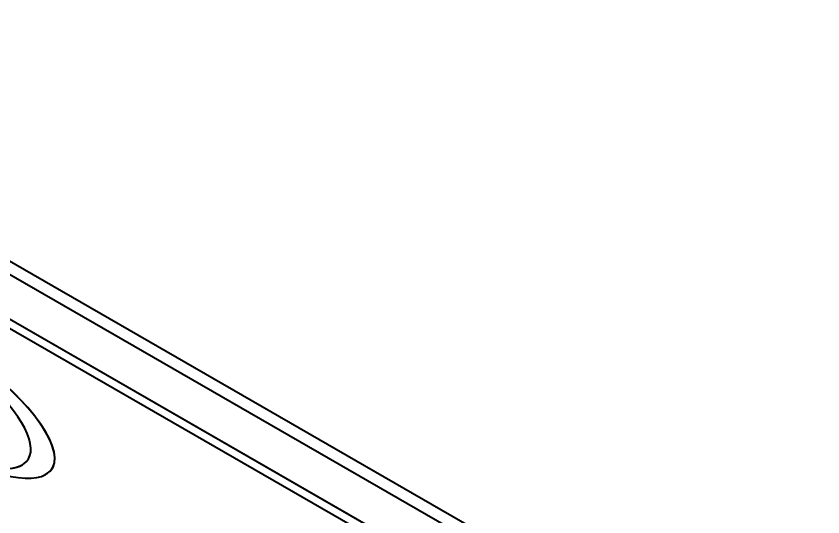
# Model space of a CAD drawing. Header units: millimetres. Extents: x 0 to 4756, y 0 to 3364.
# Drawn here: x 3945.69 to 3982.53, y 2694.67 to 2717.55 of the extents above; entities that cross this region are included whole.
import ezdxf

# ---------------------------------------------------------------- set-up
doc = ezdxf.new("R2010")
doc.units = ezdxf.units.MM
doc.header["$LTSCALE"] = 4
doc.layers.add('가시적인 것(ISO)', color=3, linetype='Continuous', lineweight=40)

msp = doc.modelspace()

# ---------------------------------------------------------------- linework, layer by layer
at = {"layer": '가시적인 것(ISO)'}
for p, q in [((3925.4333, 2717.2422), (3982.0019, 2684.6665)), ((3925.9636, 2717.5476), (3982.5322, 2684.9719)), ((3978.4628, 2684.6566), (3928.9653, 2713.1603)), ((3928.9688, 2713.1624), (3978.4663, 2684.6587)), ((3929.2892, 2712.565), (3978.1389, 2684.4344)), ((3947.0594, 2696.6165), (3947.0558, 2696.6144))]:
    msp.add_line(p, q, dxfattribs=at)
for centre, major_axis, ratio, start_param, end_param in [((3941.7854, 2700.6003), (-5.5334, 3.7466), 0.327963, 2.1647659, 6.0561202), ((3941.789, 2700.6023), (-5.5334, 3.7466), 0.327963, 2.9832358, 6.0561202), ((3941.1115, 2700.7831), (5.1164, -3.5026), 0.3375041, 5.4859141, 9.0888644), ((3941.115, 2700.7852), (5.1164, -3.5026), 0.3375041, 5.4859141, 6.1214902)]:
    msp.add_ellipse(centre, major_axis=major_axis, ratio=ratio, start_param=start_param, end_param=end_param, dxfattribs=at)

doc.saveas('drawing.dxf')
